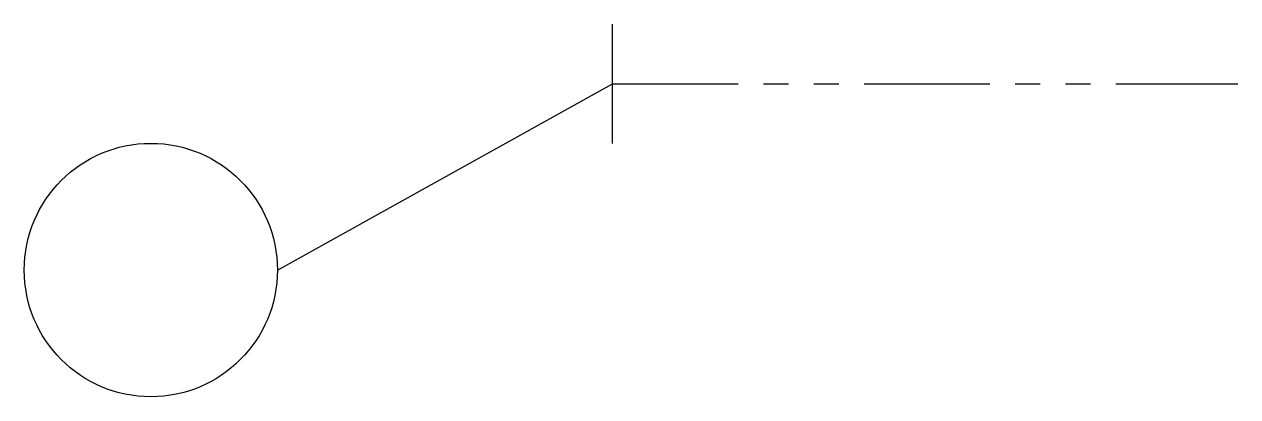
# Model space of a CAD drawing. Extents: x -20770.4 to -20740.3, y -11855.5 to -11846.2.
import ezdxf

# ---------------------------------------------------------------- set-up
doc = ezdxf.new("R2010")
doc.units = 0
doc.header["$MEASUREMENT"] = 0
doc.linetypes.add('PHANTOM2', pattern=[1.25, 0.625, -0.125, 0.125, -0.125, 0.125, -0.125])
doc.layers.get('0').update_dxf_attribs({"color": 3, "linetype": 'CONTINUOUS'})

msp = doc.modelspace()

# ---------------------------------------------------------------- linework, layer by layer
at = {"color": 2}
for p, q in [((-20755.832, -11849.176), (-20755.832, -11846.221)), ((-20764.151, -11852.317), (-20755.832, -11847.699))]:
    msp.add_line(p, q, dxfattribs=at)
at = {"color": 1, "linetype": 'PHANTOM2', "ltscale": 5}
msp.add_line((-20755.832, -11847.699), (-20740.303, -11847.699), dxfattribs=at)
at = {"color": 2}
msp.add_circle((-20767.294, -11852.317), 3.143, dxfattribs=at)

doc.saveas('drawing.dxf')
